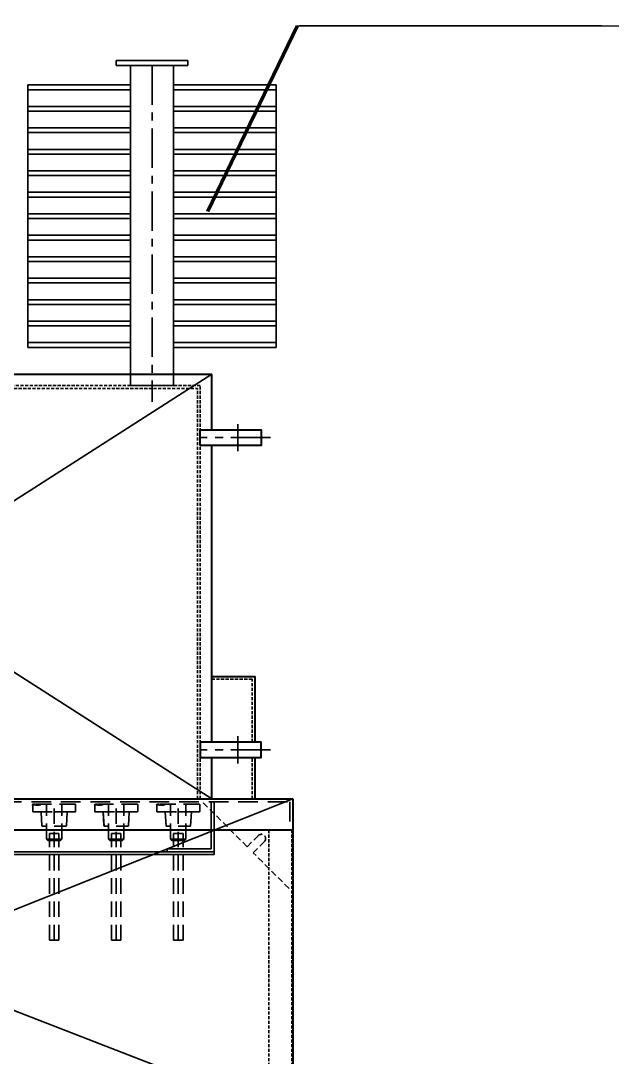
# Model space of a CAD drawing. Header units: millimetres. Extents: x 198356 to 209798, y -190593 to -183267.
# Drawn here: x 200991 to 202230, y -188671 to -186499 of the extents above; entities that cross this region are included whole.
import ezdxf

# ---------------------------------------------------------------- set-up
doc = ezdxf.new("R2010")
doc.units = ezdxf.units.MM
doc.header["$LTSCALE"] = 13
for name, pattern in [('CENTERX2', [101.6, 63.5, -12.7, 12.7, -12.7]), ('DASHED', [0.75, 0.5, -0.25]), ('HIDDEN', [9.525, 6.35, -3.175])]:
    doc.linetypes.add(name, pattern=pattern)
for name, color, linetype in [('1', 4, 'Continuous'), ('4虚线层', 6, 'DASHED'), ('粗实线', 4, 'Continuous'), ('虚线', 6, 'HIDDEN')]:
    doc.layers.add(name, color=color, linetype=linetype)
for name, color, linetype, lineweight in [('1粗实线', 4, 'Continuous', 50), ('标注、文本', 3, 'Continuous', 25), ('铁心', 3, 'Continuous', 0)]:
    doc.layers.add(name, color=color, linetype=linetype, lineweight=lineweight)
doc.styles.get("Standard").update_dxf_attribs({"font": 'gbenor.shx', "bigfont": 'gbcbig.shx'})
doc.dimstyles.new('1-15', dxfattribs={"dimscale": 10, "dimtxt": 3.5, "dimasz": 2, "dimexe": 1.5, "dimexo": 0.5, "dimgap": 0.5, "dimtad": 1, "dimtoh": 1, "dimdec": 1, "dimdsep": 46, "dimtxsty": 'Standard', "dimcen": 2.5, "dimclrd": 3, "dimclre": 3, "dimclrt": 3, "dimadec": 0, "dimazin": 2, "dimtfac": 1, "dimtdec": 1, "dimtmove": 0, "dimatfit": 2, "dimfxl": 1, "dimarcsym": 0})

# ---------------------------------------------------------------- blocks, each defined once
blk = doc.blocks.new('*D104')
at = {"layer": '1', "color": 3, "lineweight": -2}
for p, q in [((202528.5, -188629.7), (202528.5, -188421.9)), ((203053.5, -188629.7), (203053.5, -188421.9)), ((202566, -188444.4), (203016, -188444.4))]:
    blk.add_line(p, q, dxfattribs=at)
at = {"layer": '1', "color": 3}
for points in [[(202566, -188438.1), (202566, -188450.6), (202528.5, -188444.4)], [(203016, -188438.1), (203016, -188450.6), (203053.5, -188444.4)]]:
    blk.add_solid(points, dxfattribs=at)
at = {"layer": 'Defpoints', "color": 0}
for p in [(201248.8, -185532.8), (201269.8, -186032.8), (201270.9, -186032.8), (203053.5, -188444.4), (202528.5, -188629.7), (203053.5, -188629.7)]:
    blk.add_point(p, dxfattribs=at)
at = {"layer": '标注、文本', "color": 3, "lineweight": -2}
for p, q in [((201253.8, -185532.8), (201284.8, -185532.8)), ((201269.8, -185552.8), (201269.8, -186012.8)), ((201265.9, -186032.8), (201254.8, -186032.8))]:
    blk.add_line(p, q, dxfattribs=at)
at = {"layer": '标注、文本', "color": 3}
for points in [[(201266.5, -185552.8), (201273.2, -185552.8), (201269.8, -185532.8)], [(201266.5, -186012.8), (201273.2, -186012.8), (201269.8, -186032.8)]]:
    blk.add_solid(points, dxfattribs=at)
at = {"layer": '1', "color": 2, "insert": (202791, -188409.5), "char_height": 52.5, "attachment_point": 5}
blk.add_mtext('3.5[89]', dxfattribs=at)
at = {"layer": '标注、文本', "color": 3, "insert": (201247.3, -185782.8), "char_height": 35, "attachment_point": 5, "rotation": 90}
blk.add_mtext('500', dxfattribs=at)

msp = doc.modelspace()

# ---------------------------------------------------------------- linework, layer by layer
at = {"layer": '1', "ltscale": 5}
for p, q in [((201340.829, -186582.487), (201190.829, -186582.487)), ((201190.829, -186582.487), (201190.829, -186592.487)), ((201340.829, -186582.487), (201190.829, -186582.487)), ((201190.829, -186582.487), (201190.829, -186592.487)), ((201340.829, -186592.487), (201340.829, -186582.487)), ((201340.829, -186592.487), (201340.829, -186582.487)), ((201190.829, -186592.487), (201340.829, -186592.487)), ((201190.829, -186592.487), (201340.829, -186592.487)), ((201220.829, -187263.487), (201220.829, -186592.487)), ((201220.829, -187263.487), (201220.829, -186592.487)), ((201310.829, -187263.487), (201310.829, -186592.487)), ((201310.829, -187263.487), (201310.829, -186592.487)), ((201005.829, -187183.487), (201005.829, -186633.487)), ((201220.829, -186633.487), (201005.829, -186633.487)), ((201220.829, -186633.487), (201005.829, -186633.487)), ((201220.829, -186633.487), (201005.829, -186633.487)), ((201220.829, -186633.487), (201005.829, -186633.487)), ((201220.829, -186643.487), (201005.829, -186643.487)), ((201220.829, -186643.487), (201005.829, -186643.487)), ((201220.829, -186643.487), (201005.829, -186643.487)), ((201220.829, -186643.487), (201005.829, -186643.487)), ((201525.829, -186633.487), (201310.829, -186633.487)), ((201525.829, -186633.487), (201310.829, -186633.487)), ((201525.829, -186643.487), (201310.829, -186643.487)), ((201525.829, -186643.487), (201310.829, -186643.487)), ((201525.829, -187183.487), (201525.829, -186633.487)), ((201220.829, -186678.487), (201005.829, -186678.487)), ((201220.829, -186678.487), (201005.829, -186678.487)), ((201220.829, -186678.487), (201005.829, -186678.487)), ((201220.829, -186678.487), (201005.829, -186678.487)), ((201220.829, -186678.487), (201005.829, -186678.487)), ((201220.829, -186678.487), (201005.829, -186678.487)), ((201220.829, -186678.487), (201005.829, -186678.487)), ((201220.829, -186678.487), (201005.829, -186678.487)), ((201220.829, -186688.487), (201005.829, -186688.487)), ((201220.829, -186688.487), (201005.829, -186688.487)), ((201220.829, -186688.487), (201005.829, -186688.487)), ((201220.829, -186688.487), (201005.829, -186688.487)), ((201220.829, -186688.487), (201005.829, -186688.487)), ((201220.829, -186688.487), (201005.829, -186688.487)), ((201220.829, -186688.487), (201005.829, -186688.487)), ((201220.829, -186688.487), (201005.829, -186688.487)), ((201525.829, -186678.487), (201310.829, -186678.487)), ((201525.829, -186678.487), (201310.829, -186678.487)), ((201525.829, -186678.487), (201310.829, -186678.487)), ((201525.829, -186678.487), (201310.829, -186678.487)), ((201525.829, -186688.487), (201310.829, -186688.487)), ((201525.829, -186688.487), (201310.829, -186688.487)), ((201525.829, -186688.487), (201310.829, -186688.487)), ((201525.829, -186688.487), (201310.829, -186688.487)), ((201220.829, -186723.487), (201005.829, -186723.487)), ((201220.829, -186723.487), (201005.829, -186723.487)), ((201220.829, -186723.487), (201005.829, -186723.487)), ((201220.829, -186723.487), (201005.829, -186723.487)), ((201220.829, -186723.487), (201005.829, -186723.487)), ((201220.829, -186723.487), (201005.829, -186723.487)), ((201220.829, -186723.487), (201005.829, -186723.487)), ((201220.829, -186723.487), (201005.829, -186723.487)), ((201220.829, -186733.487), (201005.829, -186733.487)), ((201220.829, -186733.487), (201005.829, -186733.487)), ((201220.829, -186733.487), (201005.829, -186733.487)), ((201220.829, -186733.487), (201005.829, -186733.487)), ((201220.829, -186733.487), (201005.829, -186733.487)), ((201220.829, -186733.487), (201005.829, -186733.487)), ((201220.829, -186733.487), (201005.829, -186733.487)), ((201220.829, -186733.487), (201005.829, -186733.487)), ((201525.829, -186723.487), (201310.829, -186723.487)), ((201525.829, -186723.487), (201310.829, -186723.487)), ((201525.829, -186723.487), (201310.829, -186723.487)), ((201525.829, -186723.487), (201310.829, -186723.487)), ((201525.829, -186733.487), (201310.829, -186733.487)), ((201525.829, -186733.487), (201310.829, -186733.487)), ((201525.829, -186733.487), (201310.829, -186733.487)), ((201525.829, -186733.487), (201310.829, -186733.487)), ((201220.829, -186768.487), (201005.829, -186768.487)), ((201220.829, -186768.487), (201005.829, -186768.487)), ((201220.829, -186768.487), (201005.829, -186768.487)), ((201220.829, -186768.487), (201005.829, -186768.487)), ((201220.829, -186768.487), (201005.829, -186768.487)), ((201220.829, -186768.487), (201005.829, -186768.487)), ((201220.829, -186768.487), (201005.829, -186768.487)), ((201220.829, -186768.487), (201005.829, -186768.487)), ((201220.829, -186778.487), (201005.829, -186778.487)), ((201220.829, -186778.487), (201005.829, -186778.487)), ((201220.829, -186778.487), (201005.829, -186778.487)), ((201220.829, -186778.487), (201005.829, -186778.487)), ((201220.829, -186778.487), (201005.829, -186778.487)), ((201220.829, -186778.487), (201005.829, -186778.487)), ((201220.829, -186778.487), (201005.829, -186778.487)), ((201220.829, -186778.487), (201005.829, -186778.487)), ((201525.829, -186768.487), (201310.829, -186768.487)), ((201525.829, -186768.487), (201310.829, -186768.487)), ((201525.829, -186768.487), (201310.829, -186768.487)), ((201525.829, -186768.487), (201310.829, -186768.487)), ((201525.829, -186778.487), (201310.829, -186778.487)), ((201525.829, -186778.487), (201310.829, -186778.487)), ((201525.829, -186778.487), (201310.829, -186778.487)), ((201525.829, -186778.487), (201310.829, -186778.487)), ((201220.829, -186813.487), (201005.829, -186813.487)), ((201220.829, -186813.487), (201005.829, -186813.487)), ((201220.829, -186813.487), (201005.829, -186813.487)), ((201220.829, -186813.487), (201005.829, -186813.487)), ((201525.829, -186813.487), (201310.829, -186813.487)), ((201525.829, -186813.487), (201310.829, -186813.487)), ((201220.829, -186823.487), (201005.829, -186823.487)), ((201220.829, -186823.487), (201005.829, -186823.487)), ((201220.829, -186823.487), (201005.829, -186823.487)), ((201220.829, -186823.487), (201005.829, -186823.487)), ((201525.829, -186823.487), (201310.829, -186823.487)), ((201525.829, -186823.487), (201310.829, -186823.487)), ((201220.829, -186858.487), (201005.829, -186858.487)), ((201220.829, -186858.487), (201005.829, -186858.487)), ((201220.829, -186858.487), (201005.829, -186858.487)), ((201220.829, -186858.487), (201005.829, -186858.487)), ((201525.829, -186858.487), (201310.829, -186858.487)), ((201525.829, -186858.487), (201310.829, -186858.487)), ((201220.829, -186868.487), (201005.829, -186868.487)), ((201220.829, -186868.487), (201005.829, -186868.487)), ((201220.829, -186868.487), (201005.829, -186868.487)), ((201220.829, -186868.487), (201005.829, -186868.487)), ((201525.829, -186868.487), (201310.829, -186868.487)), ((201525.829, -186868.487), (201310.829, -186868.487)), ((201220.829, -186903.487), (201005.829, -186903.487)), ((201220.829, -186903.487), (201005.829, -186903.487)), ((201220.829, -186903.487), (201005.829, -186903.487)), ((201220.829, -186903.487), (201005.829, -186903.487)), ((201525.829, -186903.487), (201310.829, -186903.487)), ((201525.829, -186903.487), (201310.829, -186903.487)), ((201220.829, -186913.487), (201005.829, -186913.487)), ((201220.829, -186913.487), (201005.829, -186913.487)), ((201220.829, -186913.487), (201005.829, -186913.487)), ((201220.829, -186913.487), (201005.829, -186913.487)), ((201525.829, -186913.487), (201310.829, -186913.487)), ((201525.829, -186913.487), (201310.829, -186913.487)), ((201220.829, -186948.487), (201005.829, -186948.487)), ((201220.829, -186948.487), (201005.829, -186948.487)), ((201220.829, -186948.487), (201005.829, -186948.487)), ((201220.829, -186948.487), (201005.829, -186948.487)), ((201310.829, -186948.487), (201525.829, -186948.487)), ((201310.829, -186948.487), (201525.829, -186948.487)), ((201310.829, -186948.487), (201525.829, -186948.487)), ((201310.829, -186948.487), (201525.829, -186948.487)), ((201220.829, -186958.487), (201005.829, -186958.487)), ((201220.829, -186958.487), (201005.829, -186958.487)), ((201220.829, -186958.487), (201005.829, -186958.487)), ((201220.829, -186958.487), (201005.829, -186958.487)), ((201220.829, -186958.487), (201005.829, -186958.487)), ((201220.829, -186958.487), (201005.829, -186958.487)), ((201310.829, -186958.487), (201525.829, -186958.487)), ((201310.829, -186958.487), (201525.829, -186958.487)), ((201310.829, -186958.487), (201525.829, -186958.487)), ((201310.829, -186958.487), (201525.829, -186958.487)), ((201310.829, -186958.487), (201525.829, -186958.487)), ((201310.829, -186958.487), (201525.829, -186958.487)), ((201220.829, -186993.487), (201005.829, -186993.487)), ((201220.829, -186993.487), (201005.829, -186993.487)), ((201220.829, -186993.487), (201005.829, -186993.487)), ((201220.829, -186993.487), (201005.829, -186993.487)), ((201220.829, -186993.487), (201005.829, -186993.487)), ((201220.829, -186993.487), (201005.829, -186993.487)), ((201220.829, -186993.487), (201005.829, -186993.487)), ((201220.829, -186993.487), (201005.829, -186993.487)), ((201525.829, -186993.487), (201310.829, -186993.487)), ((201525.829, -186993.487), (201310.829, -186993.487)), ((201525.829, -186993.487), (201310.829, -186993.487)), ((201525.829, -186993.487), (201310.829, -186993.487)), ((201220.829, -187003.487), (201005.829, -187003.487)), ((201220.829, -187003.487), (201005.829, -187003.487)), ((201220.829, -187003.487), (201005.829, -187003.487)), ((201220.829, -187003.487), (201005.829, -187003.487)), ((201220.829, -187003.487), (201005.829, -187003.487)), ((201220.829, -187003.487), (201005.829, -187003.487)), ((201220.829, -187003.487), (201005.829, -187003.487)), ((201220.829, -187003.487), (201005.829, -187003.487)), ((201525.829, -187003.487), (201310.829, -187003.487)), ((201525.829, -187003.487), (201310.829, -187003.487)), ((201525.829, -187003.487), (201310.829, -187003.487)), ((201525.829, -187003.487), (201310.829, -187003.487)), ((201220.829, -187038.487), (201005.829, -187038.487)), ((201220.829, -187038.487), (201005.829, -187038.487)), ((201220.829, -187038.487), (201005.829, -187038.487)), ((201220.829, -187038.487), (201005.829, -187038.487)), ((201220.829, -187038.487), (201005.829, -187038.487)), ((201220.829, -187038.487), (201005.829, -187038.487)), ((201220.829, -187038.487), (201005.829, -187038.487)), ((201220.829, -187038.487), (201005.829, -187038.487)), ((201525.829, -187038.487), (201310.829, -187038.487)), ((201525.829, -187038.487), (201310.829, -187038.487)), ((201525.829, -187038.487), (201310.829, -187038.487)), ((201525.829, -187038.487), (201310.829, -187038.487)), ((201220.829, -187048.487), (201005.829, -187048.487)), ((201220.829, -187048.487), (201005.829, -187048.487)), ((201220.829, -187048.487), (201005.829, -187048.487)), ((201220.829, -187048.487), (201005.829, -187048.487)), ((201220.829, -187048.487), (201005.829, -187048.487)), ((201220.829, -187048.487), (201005.829, -187048.487)), ((201220.829, -187048.487), (201005.829, -187048.487)), ((201220.829, -187048.487), (201005.829, -187048.487)), ((201525.829, -187048.487), (201310.829, -187048.487)), ((201525.829, -187048.487), (201310.829, -187048.487)), ((201525.829, -187048.487), (201310.829, -187048.487)), ((201525.829, -187048.487), (201310.829, -187048.487)), ((201220.829, -187083.487), (201005.829, -187083.487)), ((201220.829, -187083.487), (201005.829, -187083.487)), ((201220.829, -187083.487), (201005.829, -187083.487)), ((201220.829, -187083.487), (201005.829, -187083.487)), ((201220.829, -187083.487), (201005.829, -187083.487)), ((201220.829, -187083.487), (201005.829, -187083.487)), ((201220.829, -187083.487), (201005.829, -187083.487)), ((201220.829, -187083.487), (201005.829, -187083.487)), ((201525.829, -187083.487), (201310.829, -187083.487)), ((201525.829, -187083.487), (201310.829, -187083.487)), ((201525.829, -187083.487), (201310.829, -187083.487)), ((201525.829, -187083.487), (201310.829, -187083.487)), ((201220.829, -187093.487), (201005.829, -187093.487)), ((201220.829, -187093.487), (201005.829, -187093.487)), ((201220.829, -187093.487), (201005.829, -187093.487)), ((201220.829, -187093.487), (201005.829, -187093.487)), ((201220.829, -187093.487), (201005.829, -187093.487)), ((201220.829, -187093.487), (201005.829, -187093.487)), ((201220.829, -187093.487), (201005.829, -187093.487)), ((201220.829, -187093.487), (201005.829, -187093.487)), ((201525.829, -187093.487), (201310.829, -187093.487)), ((201525.829, -187093.487), (201310.829, -187093.487)), ((201525.829, -187093.487), (201310.829, -187093.487)), ((201525.829, -187093.487), (201310.829, -187093.487)), ((201220.829, -187128.487), (201005.829, -187128.487)), ((201220.829, -187128.487), (201005.829, -187128.487)), ((201220.829, -187128.487), (201005.829, -187128.487)), ((201220.829, -187128.487), (201005.829, -187128.487)), ((201220.829, -187128.487), (201005.829, -187128.487)), ((201220.829, -187128.487), (201005.829, -187128.487)), ((201220.829, -187128.487), (201005.829, -187128.487)), ((201220.829, -187128.487), (201005.829, -187128.487)), ((201220.829, -187138.487), (201005.829, -187138.487)), ((201220.829, -187138.487), (201005.829, -187138.487)), ((201220.829, -187138.487), (201005.829, -187138.487)), ((201220.829, -187138.487), (201005.829, -187138.487)), ((201220.829, -187138.487), (201005.829, -187138.487)), ((201220.829, -187138.487), (201005.829, -187138.487)), ((201220.829, -187138.487), (201005.829, -187138.487)), ((201220.829, -187138.487), (201005.829, -187138.487)), ((201525.829, -187128.487), (201310.829, -187128.487)), ((201525.829, -187128.487), (201310.829, -187128.487)), ((201525.829, -187128.487), (201310.829, -187128.487)), ((201525.829, -187128.487), (201310.829, -187128.487)), ((201525.829, -187138.487), (201310.829, -187138.487)), ((201525.829, -187138.487), (201310.829, -187138.487)), ((201525.829, -187138.487), (201310.829, -187138.487)), ((201525.829, -187138.487), (201310.829, -187138.487)), ((201220.829, -187173.487), (201005.829, -187173.487)), ((201220.829, -187173.487), (201005.829, -187173.487)), ((201220.829, -187173.487), (201005.829, -187173.487)), ((201220.829, -187173.487), (201005.829, -187173.487)), ((201220.829, -187183.487), (201005.829, -187183.487)), ((201220.829, -187183.487), (201005.829, -187183.487)), ((201220.829, -187183.487), (201005.829, -187183.487)), ((201220.829, -187183.487), (201005.829, -187183.487)), ((201525.829, -187173.487), (201310.829, -187173.487)), ((201525.829, -187173.487), (201310.829, -187173.487)), ((201525.829, -187183.487), (201310.829, -187183.487)), ((201525.829, -187183.487), (201310.829, -187183.487)), ((201310.829, -187200.569), (201310.829, -187200.569)), ((201310.829, -187200.569), (201310.829, -187200.569)), ((201310.829, -187263.487), (201220.829, -187263.487))]:
    msp.add_line(p, q, dxfattribs=at)
at = {"layer": '1', "color": 1, "linetype": 'CENTERX2', "lineweight": -3, "ltscale": 0.1}
for p, q in [((201265.829, -186592.487), (201265.829, -187297.195)), ((201265.829, -186592.487), (201265.829, -187297.195)), ((201445.366, -187344.118), (201445.366, -187400.85)), ((201513.796, -187372.484), (201366.829, -187372.484)), ((201445.366, -188054.855), (201445.366, -187998.124)), ((201513.796, -188026.49), (201366.829, -188026.49))]:
    msp.add_line(p, q, dxfattribs=at)
at = {"layer": '1粗实线', "color": 3, "linetype": 'ByBlock'}
msp.add_line((201569.938, -186509.742), (201381.864, -186898.487), dxfattribs=at)
at = {"layer": '4虚线层'}
for p, q in [((200024.829, -187263.487), (201366.829, -187263.487)), ((200030.829, -187269.487), (201360.829, -187269.487)), ((201360.829, -188129.487), (201360.829, -187269.487)), ((201366.829, -188129.487), (201366.829, -187263.487)), ((201390.829, -187878.586), (201475.829, -187878.586)), ((201475.829, -188010.19), (201475.829, -187878.586)), ((201475.829, -188129.487), (201475.829, -188042.789)), ((201510.829, -188194.487), (201510.829, -188804.487)), ((201558.829, -188194.487), (201558.829, -188804.487))]:
    msp.add_line(p, q, dxfattribs=at)
at = {"layer": '4虚线层', "ltscale": 5}
for p, q in [((201015.839, -188155.487), (201015.839, -188142.969)), ((201016.839, -188141.97), (201021.846, -188141.987)), ((201021.846, -188142.543), (201021.846, -188141.987)), ((201023.791, -188142.543), (201021.846, -188142.543)), ((201023.791, -188141.987), (201023.791, -188142.543)), ((201023.791, -188141.987), (201023.791, -188142.543)), ((201024.74, -188141.987), (201023.791, -188141.987)), ((201024.74, -188142.543), (201024.74, -188141.987)), ((201026.685, -188142.543), (201024.74, -188142.543)), ((201027.634, -188141.987), (201026.685, -188141.987)), ((201026.685, -188141.987), (201026.685, -188142.543)), ((201026.685, -188141.987), (201026.685, -188142.543)), ((201027.634, -188142.543), (201027.634, -188141.987)), ((201029.579, -188142.543), (201027.634, -188142.543)), ((201031.339, -188141.987), (201029.579, -188141.987)), ((201029.579, -188141.987), (201029.579, -188142.543)), ((201044.82, -188213.487), (201044.82, -188140.487)), ((201060.829, -188425.487), (201060.827, -188140.487)), ((201076.835, -188213.487), (201076.835, -188140.487)), ((201105.839, -188155.487), (201105.839, -188141.487)), ((201145.837, -188155.487), (201145.837, -188142.969)), ((201146.837, -188141.97), (201151.845, -188141.987)), ((201151.845, -188142.543), (201151.845, -188141.987)), ((201153.79, -188142.543), (201151.845, -188142.543)), ((201153.79, -188141.987), (201153.79, -188142.543)), ((201153.79, -188141.987), (201153.79, -188142.543)), ((201154.739, -188141.987), (201153.79, -188141.987)), ((201154.739, -188142.543), (201154.739, -188141.987)), ((201156.684, -188142.543), (201154.739, -188142.543)), ((201157.633, -188141.987), (201156.684, -188141.987)), ((201156.684, -188141.987), (201156.684, -188142.543)), ((201156.684, -188141.987), (201156.684, -188142.543)), ((201157.633, -188142.543), (201157.633, -188141.987)), ((201159.578, -188142.543), (201157.633, -188142.543)), ((201161.337, -188141.987), (201159.578, -188141.987)), ((201159.578, -188141.987), (201159.578, -188142.543)), ((201174.819, -188213.487), (201174.819, -188140.487)), ((201190.827, -188425.487), (201190.826, -188140.487)), ((201206.834, -188213.487), (201206.833, -188140.487)), ((201235.837, -188155.487), (201235.837, -188141.487)), ((201275.836, -188155.487), (201275.836, -188142.969)), ((201276.836, -188141.97), (201281.844, -188141.987)), ((201281.844, -188142.543), (201281.844, -188141.987)), ((201283.789, -188142.543), (201281.844, -188142.543)), ((201283.789, -188141.987), (201283.789, -188142.543)), ((201283.789, -188141.987), (201283.789, -188142.543)), ((201284.738, -188141.987), (201283.789, -188141.987)), ((201284.738, -188142.543), (201284.738, -188141.987)), ((201286.682, -188142.543), (201284.738, -188142.543)), ((201287.632, -188141.987), (201286.682, -188141.987)), ((201286.682, -188141.987), (201286.682, -188142.543)), ((201286.682, -188141.987), (201286.682, -188142.543)), ((201287.632, -188142.543), (201287.632, -188141.987)), ((201289.576, -188142.543), (201287.632, -188142.543)), ((201291.336, -188141.987), (201289.576, -188141.987)), ((201289.576, -188141.987), (201289.576, -188142.543)), ((201304.818, -188213.487), (201304.818, -188140.487)), ((201320.826, -188425.487), (201320.825, -188140.487)), ((201336.833, -188213.487), (201336.832, -188140.487)), ((201365.836, -188155.487), (201365.836, -188141.487)), ((201016.839, -188156.487), (201032.403, -188156.487)), ((201032.384, -188156.487), (201021.82, -188156.487)), ((201032.397, -188156.487), (201021.832, -188156.487)), ((201035.258, -188185.554), (201033.382, -188157.421)), ((201035.27, -188185.554), (201033.394, -188157.421)), ((201086.382, -188185.554), (201088.258, -188157.421)), ((201086.394, -188185.554), (201088.27, -188157.421)), ((201089.256, -188156.487), (201099.821, -188156.489)), ((201089.268, -188156.487), (201099.834, -188156.489)), ((201089.274, -188156.487), (201104.839, -188156.487)), ((201146.837, -188156.487), (201162.402, -188156.487)), ((201162.383, -188156.487), (201151.819, -188156.487)), ((201162.395, -188156.487), (201151.831, -188156.487)), ((201165.257, -188185.554), (201163.381, -188157.421)), ((201165.269, -188185.554), (201163.393, -188157.421)), ((201216.381, -188185.554), (201218.257, -188157.421)), ((201216.393, -188185.554), (201218.269, -188157.421)), ((201219.254, -188156.487), (201229.82, -188156.489)), ((201219.267, -188156.487), (201229.832, -188156.489)), ((201219.273, -188156.487), (201234.837, -188156.487)), ((201276.836, -188156.487), (201292.401, -188156.487)), ((201292.382, -188156.487), (201281.818, -188156.487)), ((201292.394, -188156.487), (201281.83, -188156.487)), ((201295.255, -188185.554), (201293.38, -188157.421)), ((201295.268, -188185.554), (201293.392, -188157.421)), ((201346.38, -188185.554), (201348.255, -188157.421)), ((201346.392, -188185.554), (201348.268, -188157.421)), ((201349.253, -188156.487), (201359.819, -188156.489)), ((201349.265, -188156.487), (201359.831, -188156.489)), ((201349.272, -188156.487), (201364.836, -188156.487)), ((201036.256, -188186.487), (201044.82, -188186.487)), ((201036.268, -188186.487), (201044.832, -188186.487)), ((201060.821, -188186.487), (201085.384, -188186.487)), ((201060.834, -188186.487), (201085.397, -188186.487)), ((201076.82, -188213.487), (201076.82, -188186.487)), ((201166.254, -188186.487), (201174.819, -188186.487)), ((201166.267, -188186.487), (201174.831, -188186.487)), ((201190.82, -188186.487), (201215.383, -188186.487)), ((201190.832, -188186.487), (201215.395, -188186.487)), ((201206.819, -188213.487), (201206.819, -188186.487)), ((201296.253, -188186.487), (201304.818, -188186.487)), ((201296.265, -188186.487), (201304.83, -188186.487)), ((201320.819, -188186.487), (201345.382, -188186.487)), ((201320.831, -188186.487), (201345.394, -188186.487)), ((201336.818, -188213.487), (201336.818, -188186.487)), ((201050.829, -188425.487), (201050.828, -188201.487)), ((201070.829, -188425.487), (201070.828, -188201.487)), ((201180.827, -188425.487), (201180.826, -188201.487)), ((201200.827, -188425.487), (201200.826, -188201.487)), ((201310.826, -188425.487), (201310.825, -188201.487)), ((201330.826, -188425.487), (201330.825, -188201.487)), ((201044.816, -188213.487), (201047.816, -188216.487)), ((201076.816, -188213.487), (201044.816, -188213.487)), ((201044.82, -188213.487), (201047.82, -188216.487)), ((201076.82, -188213.487), (201044.82, -188213.487)), ((201047.816, -188216.487), (201073.816, -188216.487)), ((201047.82, -188216.487), (201073.82, -188216.487)), ((201076.816, -188213.487), (201073.816, -188216.487)), ((201076.82, -188213.487), (201073.82, -188216.487)), ((201174.814, -188213.487), (201177.814, -188216.487)), ((201206.814, -188213.487), (201174.814, -188213.487)), ((201174.819, -188213.487), (201177.819, -188216.487)), ((201206.819, -188213.487), (201174.819, -188213.487)), ((201177.814, -188216.487), (201203.814, -188216.487)), ((201177.819, -188216.487), (201203.819, -188216.487)), ((201206.814, -188213.487), (201203.814, -188216.487)), ((201206.819, -188213.487), (201203.819, -188216.487)), ((201304.813, -188213.487), (201307.813, -188216.487)), ((201336.813, -188213.487), (201304.813, -188213.487)), ((201304.818, -188213.487), (201307.818, -188216.487)), ((201336.818, -188213.487), (201304.818, -188213.487)), ((201307.813, -188216.487), (201333.813, -188216.487)), ((201307.818, -188216.487), (201333.818, -188216.487)), ((201336.813, -188213.487), (201333.813, -188216.487)), ((201336.818, -188213.487), (201333.818, -188216.487)), ((201070.829, -188425.487), (201050.829, -188425.487)), ((201070.829, -188425.487), (201050.829, -188425.487)), ((201050.829, -188425.487), (201070.829, -188425.487)), ((201200.828, -188425.487), (201180.828, -188425.487)), ((201200.828, -188425.487), (201180.828, -188425.487)), ((201180.828, -188425.487), (201200.828, -188425.487)), ((201330.826, -188425.487), (201310.826, -188425.487)), ((201330.826, -188425.487), (201310.826, -188425.487)), ((201310.826, -188425.487), (201330.826, -188425.487))]:
    msp.add_line(p, q, dxfattribs=at)
at = {"layer": '4虚线层', "ltscale": 2}
for p, q in [((201465.11, -188229.478), (201371.118, -188135.487)), ((201465.11, -188229.478), (201488.444, -188206.144)), ((201477.838, -188242.206), (201501.172, -188218.872)), ((201552.829, -188317.198), (201477.838, -188242.206))]:
    msp.add_line(p, q, dxfattribs=at)
at = {"layer": '4虚线层', "ltscale": 5}
for points in [[(201017.455, -188139.748), (201015.753, -188140.812), (201015.434, -188142.195)], [(201021.764, -188140.014), (201019.53, -188140.227), (201017.987, -188140.599), (201017.668, -188141.982)], [(201104.231, -188140.693), (201021.764, -188140.014), (201020.221, -188140.387), (201019.902, -188141.77)], [(201147.454, -188139.748), (201145.752, -188140.812), (201145.432, -188142.195)], [(201151.763, -188140.014), (201149.529, -188140.227), (201147.986, -188140.599), (201147.667, -188141.982)], [(201234.23, -188140.693), (201151.763, -188140.014), (201150.22, -188140.387), (201149.901, -188141.77)], [(201277.453, -188139.748), (201275.751, -188140.812), (201275.431, -188142.195)], [(201281.762, -188140.014), (201279.527, -188140.227), (201277.985, -188140.599), (201277.665, -188141.982)], [(201364.229, -188140.693), (201281.762, -188140.014), (201280.219, -188140.387), (201279.9, -188141.77)], [(201083.521, -188156.457), (201060.967, -188156.349)], [(201213.52, -188156.457), (201190.966, -188156.349)], [(201343.519, -188156.457), (201320.964, -188156.349)]]:
    msp.add_lwpolyline(points, dxfattribs=at)
for centre, radius, start, end in [((201016.839, -188142.97), 1, 90, 180), ((201031.339, -188139.987), 2, 270, 0), ((201031.339, -188139.987), 2, 270, 0), ((201104.839, -188141.487), 1, 0, 90), ((201146.837, -188142.97), 1, 90, 180), ((201161.337, -188139.987), 2, 270, 0), ((201161.337, -188139.987), 2, 270, 0), ((201234.837, -188141.487), 1, 0, 90), ((201276.836, -188142.97), 1, 90, 180), ((201291.336, -188139.987), 2, 270, 0), ((201291.336, -188139.987), 2, 270, 0), ((201364.836, -188141.487), 1, 0, 90), ((201016.839, -188155.487), 1, 180, 270), ((201032.384, -188157.487), 1, 3.814075, 90), ((201032.397, -188157.487), 1, 3.814075, 90), ((201032.403, -188157.487), 1, 3.814075, 90), ((201089.256, -188157.487), 1, 90, 176.185925), ((201089.268, -188157.487), 1, 90, 176.185925), ((201089.274, -188157.487), 1, 90, 176.185925), ((201104.839, -188155.487), 1, 270, 0), ((201146.837, -188155.487), 1, 180, 270), ((201162.383, -188157.487), 1, 3.814075, 90), ((201162.395, -188157.487), 1, 3.814075, 90), ((201162.402, -188157.487), 1, 3.814075, 90), ((201219.254, -188157.487), 1, 90, 176.185925), ((201219.267, -188157.487), 1, 90, 176.185925), ((201219.273, -188157.487), 1, 90, 176.185925), ((201234.837, -188155.487), 1, 270, 0), ((201276.836, -188155.487), 1, 180, 270), ((201292.382, -188157.487), 1, 3.814075, 90), ((201292.394, -188157.487), 1, 3.814075, 90), ((201292.401, -188157.487), 1, 3.814075, 90), ((201349.253, -188157.487), 1, 90, 176.185925), ((201349.265, -188157.487), 1, 90, 176.185925), ((201349.272, -188157.487), 1, 90, 176.185925), ((201364.836, -188155.487), 1, 270, 0), ((201036.256, -188185.487), 1, 183.814075, 270), ((201036.268, -188185.487), 1, 183.814075, 270), ((201085.384, -188185.487), 1, 270, 356.185925), ((201085.397, -188185.487), 1, 270, 356.185925), ((201166.254, -188185.487), 1, 183.814075, 270), ((201166.267, -188185.487), 1, 183.814075, 270), ((201215.383, -188185.487), 1, 270, 356.185925), ((201215.395, -188185.487), 1, 270, 356.185925), ((201296.253, -188185.487), 1, 183.814075, 270), ((201296.265, -188185.487), 1, 183.814075, 270), ((201345.382, -188185.487), 1, 270, 356.185925), ((201345.394, -188185.487), 1, 270, 356.185925)]:
    msp.add_arc(centre, radius, start, end, dxfattribs=at)
at = {"layer": '4虚线层', "ltscale": 2}
msp.add_arc((201494.808, -188212.508), 9, 315, 135, dxfattribs=at)
at = {"layer": '4虚线层', "ltscale": 5}
for points in [[(201024.475, -188156.665), (201024.475, -188156.665), (201060.967, -188156.349), (201060.967, -188156.349)], [(201024.475, -188156.665), (201024.475, -188156.665), (201025.167, -188156.824), (201025.167, -188156.824)], [(201096.607, -188156.565), (201096.607, -188156.565), (201060.967, -188156.349), (201060.967, -188156.349)], [(201154.474, -188156.665), (201154.474, -188156.665), (201190.966, -188156.349), (201190.966, -188156.349)], [(201154.474, -188156.665), (201154.474, -188156.665), (201155.166, -188156.824), (201155.166, -188156.824)], [(201226.606, -188156.565), (201226.606, -188156.565), (201190.966, -188156.349), (201190.966, -188156.349)], [(201284.473, -188156.665), (201284.473, -188156.665), (201320.964, -188156.349), (201320.964, -188156.349)], [(201284.473, -188156.665), (201284.473, -188156.665), (201285.164, -188156.824), (201285.164, -188156.824)], [(201356.605, -188156.565), (201356.605, -188156.565), (201320.964, -188156.349), (201320.964, -188156.349)]]:
    msp.add_open_spline(points, degree=3, dxfattribs=at)
at = {"layer": '标注、文本'}
for p, q in [((201574.938, -186509.742), (202207.946, -186509.742)), ((199830.829, -188129.487), (201555.453, -188796.629)), ((199862.609, -188804.487), (201560.829, -188129.487)), ((201070.828, -188201.487), (201050.828, -188201.487)), ((201200.826, -188201.487), (201180.826, -188201.487)), ((201330.825, -188201.487), (201310.825, -188201.487))]:
    msp.add_line(p, q, dxfattribs=at)
at = {"layer": '标注、文本', "ltscale": 16.7707}
for p, q in [((200000.829, -187239.487), (201390.829, -188129.487)), ((201390.829, -187239.487), (200000.829, -188129.487))]:
    msp.add_line(p, q, dxfattribs=at)
at = {"layer": '标注、文本', "color": 4, "lineweight": 30}
for p, q in [((200000.829, -187239.487), (201390.829, -187239.487)), ((201390.829, -187356.185), (201390.829, -187239.487)), ((201390.829, -188010.19), (201390.829, -187388.784)), ((201390.829, -188129.487), (201390.829, -188042.789)), ((199830.829, -188129.487), (201560.829, -188129.487)), ((201560.829, -188129.487), (201560.829, -188194.487)), ((199830.829, -188194.487), (201560.829, -188194.487))]:
    msp.add_line(p, q, dxfattribs=at)
at = {"layer": '标注、文本', "color": 2}
for points in [[(201389.829, -188239.987), (201395.829, -188239.987), (201395.829, -188135.487), (201389.829, -188135.487), (201389.829, -188233.987)], [(201389.829, -188233.987), (201297.329, -188233.987), (201297.329, -188239.987), (201395.829, -188239.987), (201395.829, -188233.987)]]:
    msp.add_lwpolyline(points, dxfattribs=at)
msp.add_lwpolyline([(199995.829, -188239.987), (201395.829, -188239.987), (201395.829, -188245.987), (199995.829, -188245.987)], close=True, dxfattribs=at)
at = {"layer": '粗实线', "lineweight": 30}
for p, q in [((201390.829, -187872.586), (201481.829, -187872.586)), ((201481.829, -188010.19), (201481.829, -187872.586)), ((201481.829, -188129.487), (201481.829, -188042.789)), ((201560.829, -188194.487), (201560.829, -188804.487))]:
    msp.add_line(p, q, dxfattribs=at)
for points in [[(201366.829, -187388.784), (201366.829, -187356.185), (201494.429, -187356.185), (201494.429, -187388.784)], [(201366.829, -187388.784), (201366.829, -187356.185), (201494.429, -187356.185), (201494.429, -187388.784)], [(201366.829, -188010.19), (201366.829, -188042.789), (201494.429, -188042.789), (201494.429, -188010.19)], [(201366.829, -188010.19), (201366.829, -188042.789), (201494.429, -188042.789), (201494.429, -188010.19)]]:
    msp.add_lwpolyline(points, close=True, dxfattribs=at)
at = {"layer": '虚线', "ltscale": 0.5}
for p, q in [((199836.829, -188135.487), (201554.829, -188135.487)), ((201554.829, -188135.487), (201554.829, -188194.487))]:
    msp.add_line(p, q, dxfattribs=at)
at = {"layer": '铁心'}
msp.add_line((201569.938, -186509.742), (202353.595, -186509.742), dxfattribs=at)

# ---------------------------------------------------------------- dimensions: what is measured, and where the dimension line sits
at = {"layer": '标注、文本'}
dim = msp.add_linear_dim(base=(201269.819, -186032.802), p1=(201248.772, -185532.802), p2=(201270.864, -186032.802), angle=90, dimstyle='1-15', dxfattribs=at)
dim.commit()
dim.dimension.update_dxf_attribs({"geometry": '*D104', "text_midpoint": (201247.319, -185782.802)})

doc.saveas('drawing.dxf')
